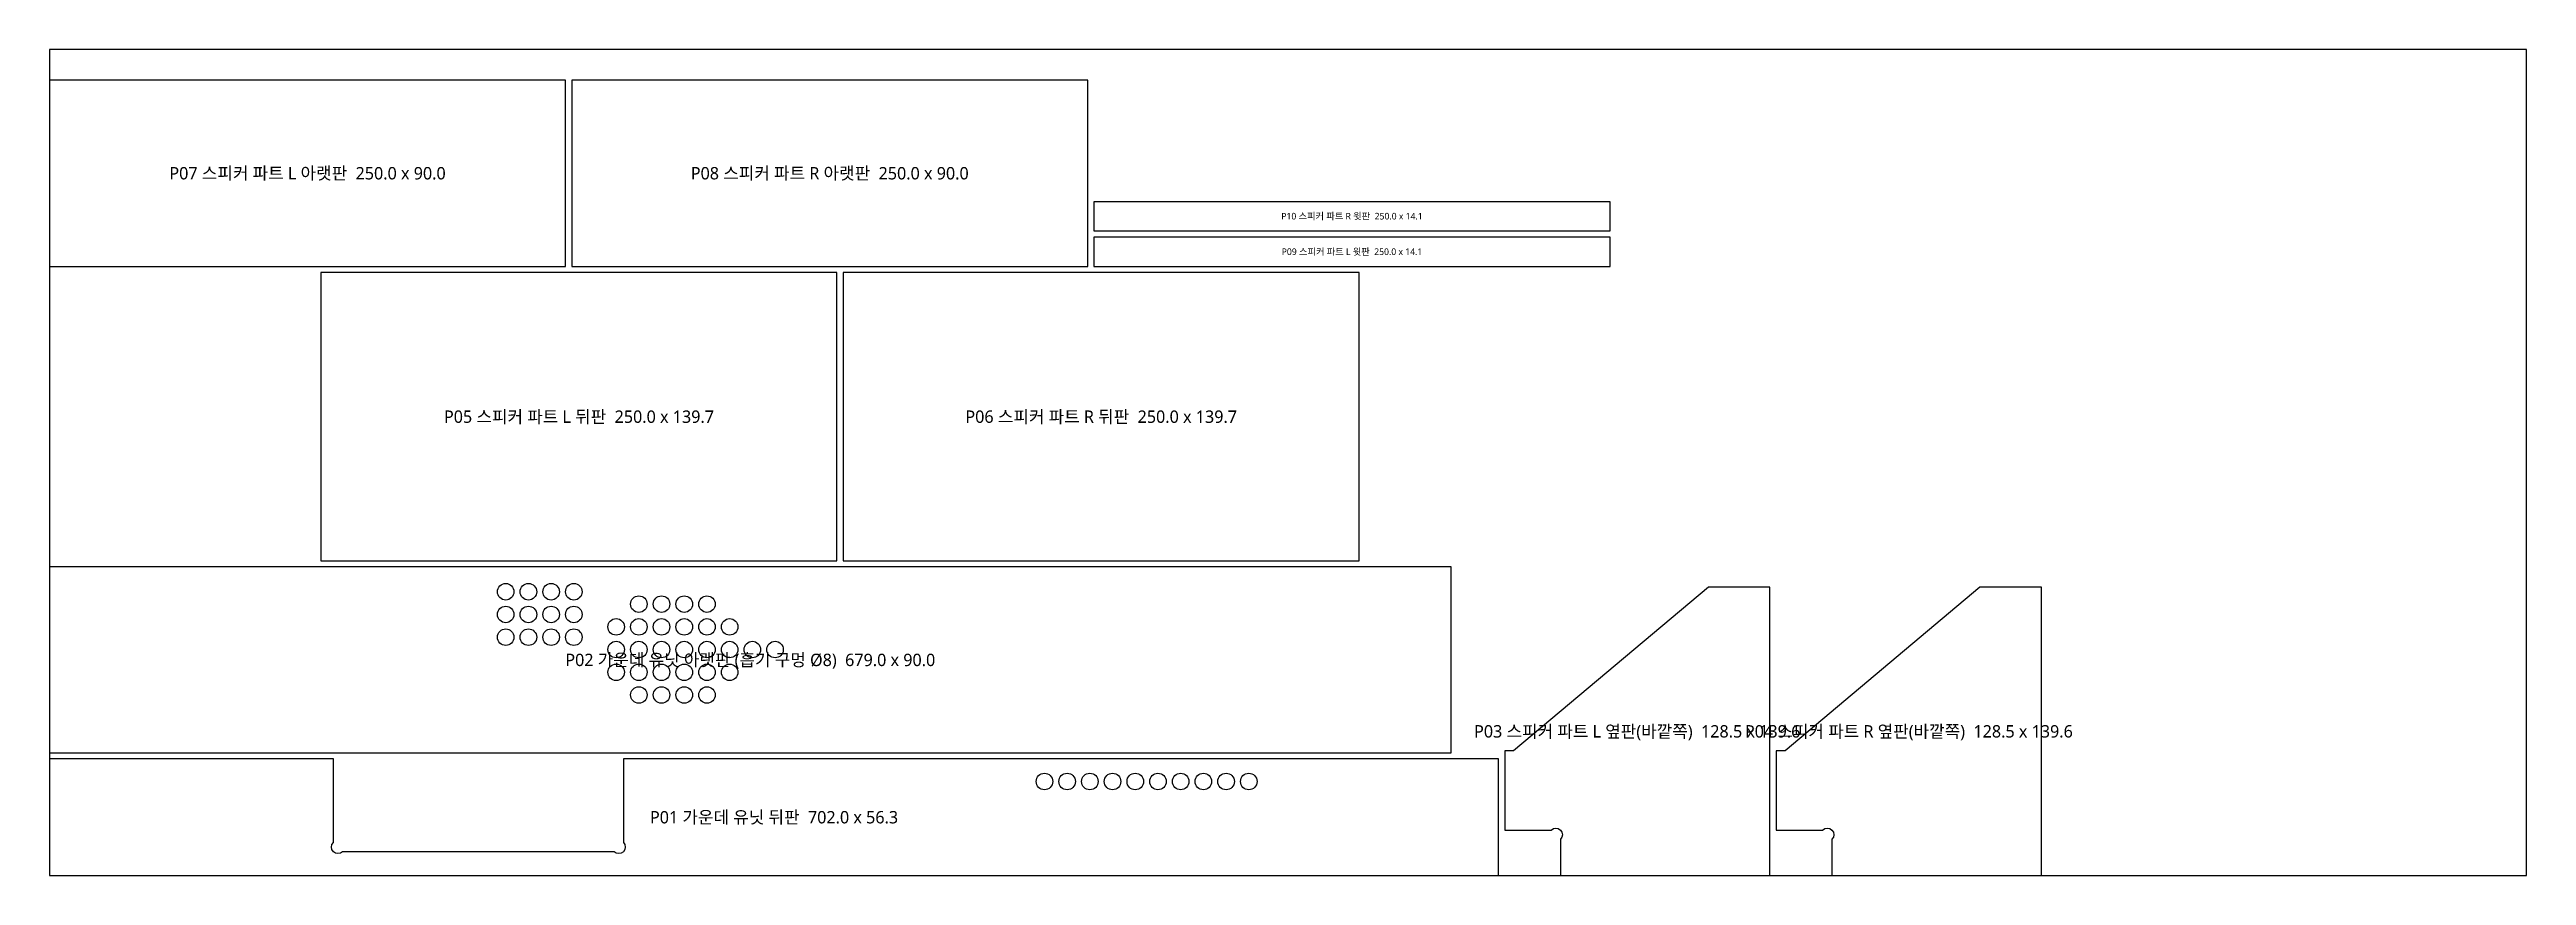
# Model space of a CAD drawing. Header units: millimetres. Extents: x 0 to 1200, y 0 to 400.
import ezdxf
from ezdxf.enums import TextEntityAlignment as Align

# ---------------------------------------------------------------- set-up
doc = ezdxf.new("R2010")
doc.units = ezdxf.units.MM
for name, color, linetype in [('CUT_INSIDE', 5, 'Continuous'), ('CUT_OUTSIDE', 1, 'Continuous'), ('LABEL', 7, 'Continuous'), ('SHEET', 8, 'Continuous')]:
    doc.layers.add(name, color=color, linetype=linetype)
doc.styles.add('KOREAN', font='malgun.ttf')

msp = doc.modelspace()

# ---------------------------------------------------------------- linework, layer by layer
at = {"layer": 'CUT_INSIDE'}
for centre in [(221, 137.4), (232, 137.4), (243, 137.4), (254, 137.4), (285.5, 131.4), (296.5, 131.4), (307.5, 131.4), (318.5, 131.4), (221, 126.4), (232, 126.4), (243, 126.4), (254, 126.4), (274.5, 120.4), (285.5, 120.4), (296.5, 120.4), (307.5, 120.4), (318.5, 120.4), (329.5, 120.4), (221, 115.4), (232, 115.4), (243, 115.4), (254, 115.4), (274.5, 109.4), (285.5, 109.4), (296.5, 109.4), (307.5, 109.4), (318.5, 109.4), (329.5, 109.4), (340.5, 109.4), (351.5, 109.4), (274.5, 98.4), (285.5, 98.4), (296.5, 98.4), (307.5, 98.4), (318.5, 98.4), (329.5, 98.4), (285.5, 87.4), (296.5, 87.4), (307.5, 87.4), (318.5, 87.4), (482, 45.5), (493, 45.5), (504, 45.5), (515, 45.5), (526, 45.5), (537, 45.5), (548, 45.5), (559, 45.5), (570, 45.5), (581, 45.5)]:
    msp.add_circle(centre, 4, dxfattribs=at)
at = {"layer": 'CUT_OUTSIDE'}
for points in [[(250, 385.1), (0, 385.1), (0, 295), (250, 295)], [(503, 385.1), (253, 385.1), (253, 295), (503, 295)], [(756, 326.3), (506, 326.3), (506, 312.2), (756, 312.2)], [(756, 309.2), (506, 309.2), (506, 295), (756, 295)], [(381.5, 292), (131.5, 292), (131.5, 152.4), (381.5, 152.4)], [(634.5, 292), (384.5, 292), (384.5, 152.4), (634.5, 152.4)], [(679, 149.4), (0, 149.4), (0, 59.4), (679, 59.4)]]:
    msp.add_lwpolyline(points, close=True, dxfattribs=at)
for points in [[(833.5, 139.6), (803.7, 139.6), (709.3, 60.4), (705, 60.4), (705, 22), (727.5, 22, -1), (732, 17.5), (732, 0), (833.5, 0)], [(965, 139.6), (935.2, 139.6), (840.8, 60.4), (836.5, 60.4), (836.5, 22), (859, 22, -1), (863.5, 17.5), (863.5, 0), (965, 0)], [(702, 56.4), (278, 56.4), (278, 16, -1), (273.5, 11.5), (142, 11.5, -1), (137.5, 16), (137.5, 56.4), (0, 56.4), (0, 0), (702, 0)]]:
    msp.add_lwpolyline(points, format="xyb", close=True, dxfattribs=at)
at = {"layer": 'SHEET'}
msp.add_lwpolyline([(0, 0), (1200, 0), (1200, 400), (0, 400)], close=True, dxfattribs=at)

# ---------------------------------------------------------------- texts
at = {"layer": 'LABEL', "style": 'KOREAN'}
for s, height, p in [('P07 스피커 파트 L 아랫판  250.0 x 90.0', 6, (125, 340.1)), ('P08 스피커 파트 R 아랫판  250.0 x 90.0', 6, (378, 340.1)), ('P10 스피커 파트 R 윗판  250.0 x 14.1', 3.2, (631, 319.3)), ('P09 스피커 파트 L 윗판  250.0 x 14.1', 3.2, (631, 302.1)), ('P05 스피커 파트 L 뒤판  250.0 x 139.7', 6, (256.5, 222.2)), ('P06 스피커 파트 R 뒤판  250.0 x 139.7', 6, (509.5, 222.2)), ('P02 가운데 유닛 아랫판 (흡기 구멍 Ø8)  679.0 x 90.0', 6, (339.5, 104.4)), ('P03 스피커 파트 L 옆판(바깥쪽)  128.5 x 139.6', 6, (769.2, 69.8)), ('P04 스피커 파트 R 옆판(바깥쪽)  128.5 x 139.6', 6, (900.8, 69.8)), ('P01 가운데 유닛 뒤판  702.0 x 56.3', 6, (351, 28.2))]:
    msp.add_text(s, height=height, dxfattribs=at).set_placement(p, align=Align.MIDDLE_CENTER)

doc.saveas('drawing.dxf')
